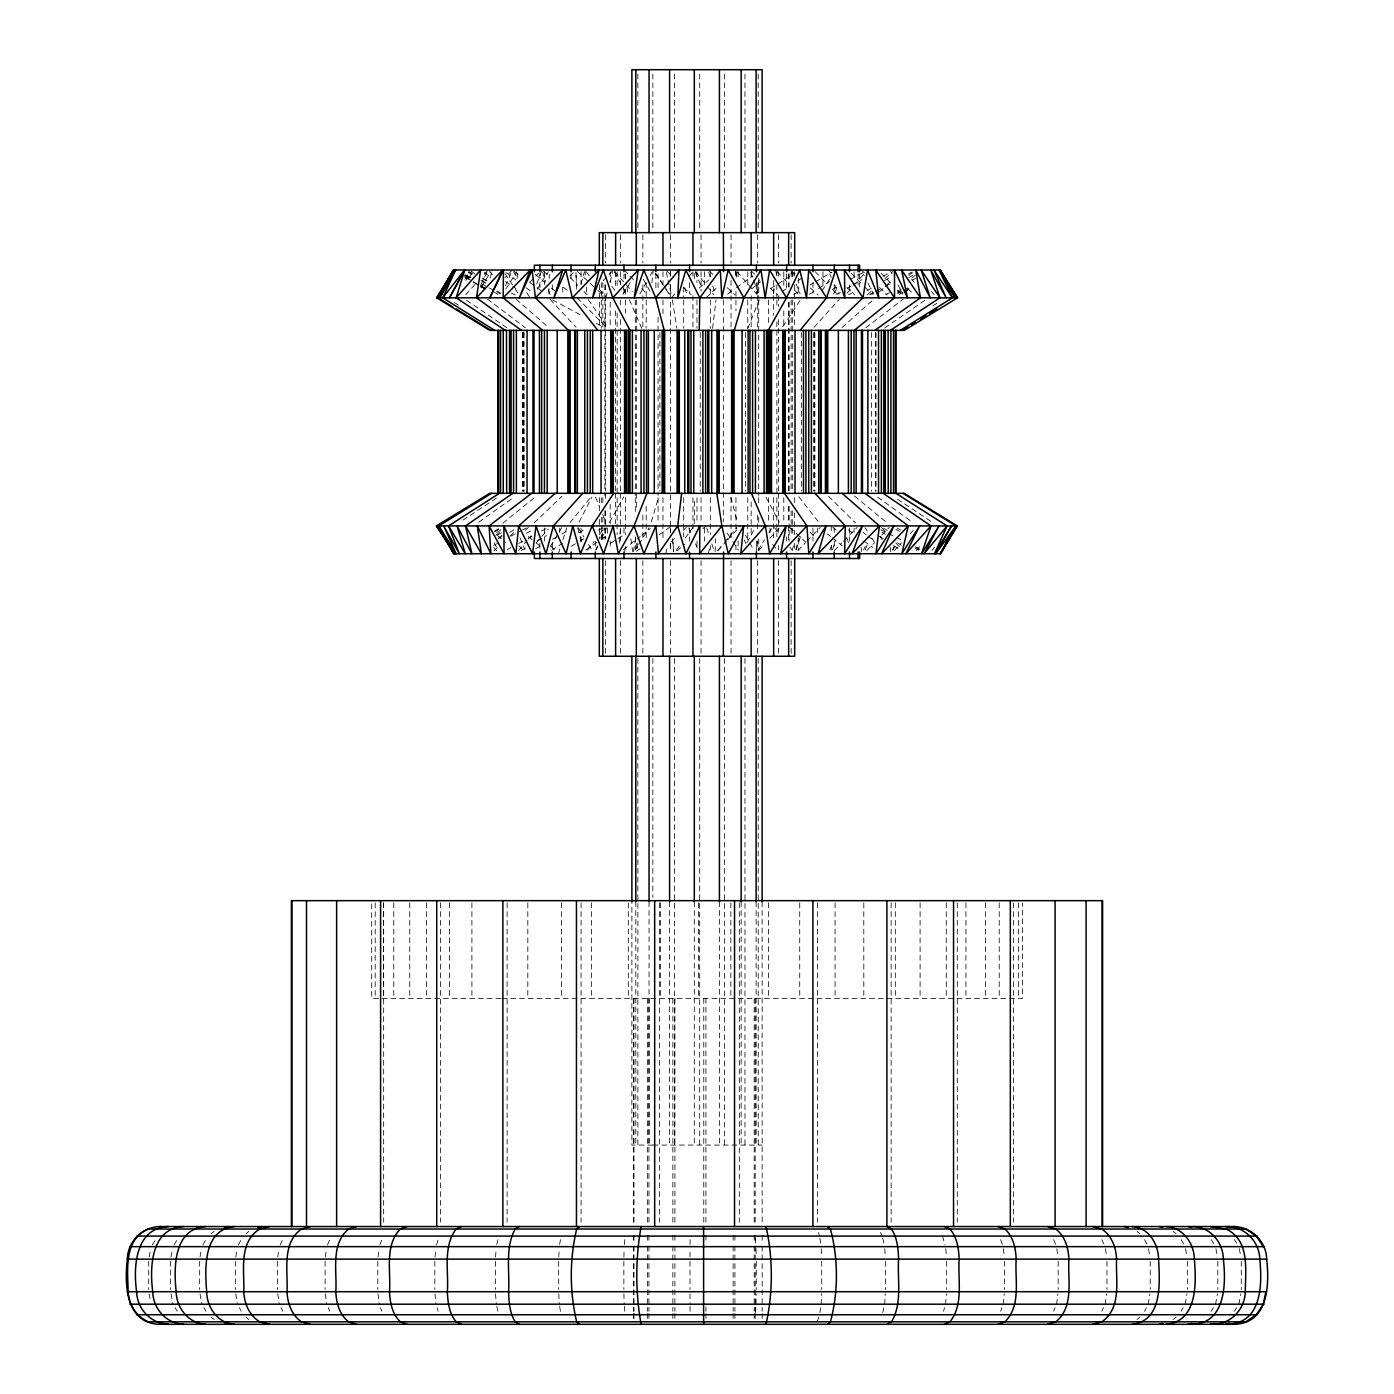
<?xml version="1.0" encoding="UTF-8"?>
<svg xmlns="http://www.w3.org/2000/svg" width="1394" height="1394" viewBox="0 0 1394 1394"><rect width="100%" height="100%" fill="white"/><g stroke="black" fill="none" stroke-linecap="round" stroke-linejoin="round"><path stroke-width="0.75" stroke-dasharray="5 3.75" d="M690.013 1257.039L690.03 1248.728M694.299 278.556L694.351 270.018M690.047 1244.546L690.1 1238.203M890.592 551.588L890.627 547.302M694.212 523.743L694.665 497.675M756.001 1304.192L756.21 1293.789M548.8 293.524L548.957 287.112M549.184 278.556L549.288 274.287M623.902 1257.039L624.111 1248.728M715.122 551.588L715.662 538.746M821.153 1304.192L821.606 1293.789M558.785 1257.039L559.186 1248.728M884.632 1304.192L885.312 1293.789M755.409 1312.643L755.844 1306.3M495.55 1257.039L496.125 1248.728M624.355 1244.546L624.895 1238.203M619.25 543.033L620.557 528.065M773.618 293.524L774.367 284.986M945.585 1304.192L946.491 1293.789M435.015 1257.039L435.782 1248.728M651.887 282.843L653.211 270.018M1003.157 1304.192L1004.272 1293.789M378.035 1257.039L378.959 1248.728M712.595 328.357L716.046 299.849M517 278.556L517.801 272.144M1056.6 1304.192L1057.924 1293.789M325.377 1257.039L326.457 1248.728M756.14 551.588L757.639 540.889M1105.181 1304.192L1106.679 1293.789M277.737 1257.039L278.957 1248.728M819.916 1312.643L820.839 1306.3M624.756 551.588L625.784 545.159M1148.238 1304.192L1149.893 1293.789M235.76 1257.039L237.102 1248.728M559.639 1244.546L560.667 1238.203M633.399 551.588L635.96 536.603M756.942 293.524L759.503 278.556M1185.196 1304.192L1186.974 1293.789M200.022 1257.039L201.468 1248.728M1215.551 1304.192L1217.45 1293.789M171.009 1257.039L172.542 1248.728M1238.9 1304.192L1240.869 1293.789M149.123 1257.039L150.709 1248.728M882.768 1312.643L884.162 1306.3M665.809 553.714L667.621 545.768M490.305 277.946L491.681 271.987M795.887 549.741L798.657 537.84M496.769 1244.546L498.268 1238.203M605.832 297.811L607.436 291.851M610.119 281.919L612.785 271.987M581.019 283.906L584.382 271.987M708.152 553.714L710.452 545.768M943.511 1311.231L944.557 1307.711M651.346 521.844L658.526 497.397M436.514 1244.894L438.134 1239.614M832.532 549.741L835.686 539.827M796.235 549.741L800.696 535.854M558.349 553.714L560.301 547.755M562.88 539.827L566.748 527.908M817.302 1321.826L819.027 1316.528M469.726 277.946L471.747 271.987M1000.631 1311.231L1001.903 1307.711M536.742 283.906L541.865 270.018M379.848 1244.894L381.834 1239.614M792.158 549.741L793.709 545.768M747.846 328.479L759.19 299.727M865.273 549.741L868.41 541.796M595.883 549.741L597.538 545.768M600.849 537.84L605.013 527.908M1053.62 1311.231L1055.119 1307.711M829.935 549.741L831.643 545.768M327.485 1244.894L329.786 1239.614M505.377 285.892L512.33 270.018L504.942 277.737M863.6 550.02L865.308 546.309M893.049 550.02L894.756 546.309M595.987 550.02L597.765 546.309M601.302 538.886L606.599 527.768M1101.8 1311.231L1103.49 1307.711M892.387 550.02L894.199 546.309M280.124 1244.894L282.721 1239.614M480.773 284.829L488.109 270.018L482.516 276.186M579.085 522.088L591.91 497.17M1144.509 1311.231L1146.373 1307.711M464.916 279.27L469.9 270.018M238.391 1244.894L241.249 1239.614M639.846 294.099L646.014 282.982M650.127 275.576L652.183 271.865M746.957 542.597L755.182 527.768M609.526 522.297L623.745 496.944M1181.154 1311.231L1183.175 1307.711M202.862 1244.894L205.946 1239.614M550.456 546.309L558.28 533.327M559.395 531.48L561.643 527.768M833.473 294.099L837.951 286.694M1211.264 1311.231L1213.407 1307.711M174.006 1244.894L177.265 1239.614M635.316 550.02L637.598 546.309M638.748 544.444L649.012 527.768M622.926 294.326L631.621 280.438M758.022 550.247L764.539 539.827M768.896 532.874L773.252 525.921M465.875 280.438L471.346 271.743M1234.404 1311.231L1236.652 1307.711M481.017 287.391L491.036 271.743M537.178 289.116L548.295 271.743M152.242 1244.894L155.64 1239.614M505.761 289.116L516.947 271.743M782.766 326.771L800.609 299.623M821.92 290.858L829.935 278.695M676.264 550.247L680.098 545.037M685.221 538.084L692.888 527.664M587.554 550.247L594.071 541.552M599.298 534.599L604.526 527.664M932.028 550.456L934.59 547.18M570.041 522.663L591.23 496.595M671.542 297.811L675.567 292.897M688.984 276.552L693.01 271.638M717.771 550.456L723.225 543.904M724.601 542.266L736.903 527.559M518.603 550.456L526.949 540.628M528.343 539.008L531.131 535.732M916.276 550.456L922.026 543.904M536.063 542.911L548.382 529.006M846.977 293.176L852.466 286.99M853.825 285.456L864.785 273.102M814.079 327.294L839.24 299.362M465.753 294.726L475.528 283.906M717.84 550.63L726.274 541.36M727.668 539.827L740.319 525.921M758.65 550.63L764.295 544.444M769.924 538.276L779.769 527.455M894.251 550.63L901.517 542.911M910.23 533.641L913.14 530.556M603.114 280.821L613.325 270.018M797.926 550.63L805.349 542.911M806.83 541.36L820.177 527.455M866.719 550.63L874.247 542.911M881.775 535.191L889.302 527.455M569.815 276.186L575.844 270.018M529.737 282.372L538.833 273.102M834.292 550.63L841.871 542.911M843.405 541.36L857.049 527.455M534.111 522.959L561.869 496.299M706.061 297.811L718.485 286.101M670.845 542.005L677.066 536.167M683.269 530.312L686.388 527.385M494.051 550.787L497.222 547.859M509.89 536.167L516.216 530.312M879.37 291.956L884.11 287.565M885.695 286.101L892.038 280.246M525.207 530.312L528.431 527.385M867.173 294.883L873.602 289.028M884.859 278.783L892.892 271.464M842.063 327.555L873.742 299.222M699.265 288.088L708.971 279.741M676.944 550.944L685.029 543.991M702.837 528.692L706.061 525.921M1137.034 1319.473L1139.839 1317.103M246.006 1233.725L248.864 1231.372M502.816 523.203L536.463 496.055M752.115 288.541L760.532 281.919M623.362 549.741L640.212 536.516M641.885 535.191L650.318 528.57M498.669 537.84L502.084 535.191M908.958 275.298L912.373 272.649M1173.068 1319.473L1176.1 1317.103M495.828 535.191L502.676 529.894M911.85 277.946L915.283 275.298M865.813 327.782L903.207 299.118M211.069 1233.725L214.136 1231.372M727.703 294.012L734.708 288.959M736.468 287.704L752.202 276.326M636.535 551.188L640.038 548.661M659.292 534.756L671.542 525.921M478.804 522.158L513.933 497.083M782.017 291.764L787.261 288.14M797.769 280.891L804.774 276.047M494.783 531.968L500.045 528.343M897.457 292.967L900.977 290.562M884.685 327.991L924.989 300.215M585.724 550.09L599.734 540.419M601.476 539.217L606.738 535.592M462.93 520.101L496.612 497.989M932.725 305.948L939.992 301.296M770.743 288.541L794.336 273.485M610.555 543.294L625.087 534.024M904.201 292.026L909.707 288.541M809.391 294.326L816.745 289.708M818.592 288.541L829.622 281.588M551.501 550.247L562.531 543.294M579.085 532.874L586.456 528.239M904.096 292.252L909.533 288.906M899.217 294.465L902.946 292.252M904.811 291.137L910.421 287.809M836.661 294.604L840.268 292.461M847.482 288.192L851.089 286.049M852.901 284.986L861.928 279.636M521.234 550.508L526.653 547.302M537.492 540.889L546.518 535.54M793.639 294.604L800.94 290.318M810.071 284.986L813.73 282.843M815.56 281.762L831.991 272.144M571.139 546.239L578.44 541.952M580.27 540.889L583.929 538.746M598.531 530.19L602.191 528.065M867.608 290.318L871.355 288.192M884.423 280.699L891.899 276.43M897.37 291.398L901.099 289.255M897.928 293.524L901.657 291.398M903.539 290.318L909.132 287.112M494.208 531.271L499.819 528.065M496.63 532.334L502.223 529.128M526.392 533.397L533.867 529.128M908.905 277.493L912.687 275.35M498.303 538.746L502.084 536.603M509.629 532.334L515.292 529.128M832.218 289.569L837.794 286.484M850.793 279.27L863.81 272.074M535.766 548.574L539.495 546.518M552.494 539.304L559.935 535.191M561.782 534.163L567.358 531.062M885.626 294.726L889.389 292.653M911.972 280.299L915.719 278.242M497.083 535.191L506.492 530.034M848.615 294.726L856.264 290.597M883.012 276.186L890.661 272.074M507.155 549.602L510.988 547.546M518.62 543.416L526.27 539.304M528.187 538.276L532.003 536.22M541.569 531.062L547.302 527.977M869.717 294.726L873.568 292.653M875.484 291.625L883.151 287.512M885.068 286.484L892.752 282.372M908.104 274.13L911.937 272.074M493.581 545.49L497.414 543.416M510.849 536.22L520.432 531.062M522.349 530.034L526.2 527.977M500.899 998.435L371.693 998.435L371.693 902.842M502.014 998.435L1022.464 998.435L1022.464 902.842M652.862 1145.066L631.883 1145.066L631.883 901.761M653.159 1145.066L762.117 1145.066M468.645 271.935L472.531 273.851M482.219 278.643L488.022 281.518M511.284 293.019L515.153 294.936M880.781 529.755L886.601 532.63M888.536 533.588L902.092 540.297M915.666 547.006L919.535 548.922M464.951 274.966L470.545 277.946M481.714 283.906L487.308 286.885M489.172 287.878L494.765 290.858M496.63 291.851L500.359 293.838M552.477 299.849L582.901 316.142M596.214 323.269L603.811 327.346M897.213 528.065L900.82 530.19M466.066 277.493L471.503 280.699M473.298 281.762L478.717 284.986M480.529 286.049L485.948 289.255M464.359 276.674L471.642 281.135M473.472 282.233L478.926 285.578M480.756 286.694L486.21 290.022M895.889 529.25L899.513 531.48M467.304 275.576L470.928 277.789M494.487 292.252L498.111 294.465M464.585 275.576L469.952 278.905M480.703 285.578L486.07 288.906M883.657 528.239L887.333 530.556M914.9 547.929L918.576 550.247M482.777 278.12L488.283 281.588M454.217 302.463L461.519 307.116M468.367 272.318L471.956 274.635M480.913 280.438L486.297 283.906M497.048 290.858L500.638 293.176M897.405 499.157L932.551 522.419M505.586 281.588L516.059 288.541M879.684 536.341L883.186 538.659M893.659 545.612L898.903 549.079M465.317 274.845L470.632 278.469M481.261 285.718L486.576 289.342M466.502 300.215L507.242 327.991M881.81 531.968L885.312 534.372M897.597 542.841L901.116 545.263M484.119 272.422L491.124 277.267M514.09 271.272L519.387 275.071M529.964 282.651L535.261 286.432M537.021 287.704L542.301 291.485M848.162 529.703L853.459 533.501M864.036 541.081L872.853 547.406M877.628 497.083L912.286 522.158M862.903 532.229L866.249 534.756M867.922 536.028L874.613 541.081M506.005 272.544L516.041 280.124M526.078 287.704L531.097 291.485M487.464 299.118L525.451 327.782M211.069 1317.103L214.136 1319.473M1173.068 1231.372L1176.1 1233.725M543.521 271.325L550.142 276.622M563.403 287.216L568.369 291.189M827.287 533.867L830.597 536.516M832.253 537.84L842.203 545.768M528.291 536.516L534.826 541.796M536.446 543.12L539.722 545.768M854.505 496.055L887.508 523.203M916.085 547.093L919.291 549.741M471.503 271.325L474.709 273.973M482.725 280.595L485.931 283.243M246.006 1317.103L248.864 1319.473M1137.034 1231.372L1139.839 1233.725M832.863 527.315L836.104 530.086M535.174 274.182L544.915 282.512M551.397 288.088L554.638 290.858M516.198 299.222L548.626 327.555M497.606 535.644L505.552 542.597M795.016 274.182L790.398 270.018L792.837 275.96M810.437 288.088L818.139 295.023M754.677 274.182L750.059 270.018L752.882 277.946M770.08 288.088L777.782 295.023M831.068 272.928L827.897 270.018L831.294 277.423M846.907 287.565L854.818 294.883M712.822 274.391L708.082 270.018L710.435 277.946M727.058 287.565L734.952 294.883M577.43 271.464L588.477 281.71M590.045 283.174L596.371 289.028M597.939 290.492L602.678 294.883M789.736 527.385L805.523 542.005M864.437 272.928L861.422 270.018L864.21 275.576M879.544 287.565L887.107 294.883M670.253 274.391L665.774 270.018L667.569 277.946M683.722 287.565L691.197 294.883M828.541 496.299L855.567 522.959M577.116 297.811L606.582 327.433M570.338 277.737L577.952 285.456M584.051 291.625L587.083 294.726M809.949 532.09L816.048 538.276M851.054 273.102L863.2 285.456M864.716 286.99L872.296 294.726M550.769 545.995L555.317 550.63M815.037 271.551L827.078 283.906M833.107 290.091L837.62 294.726M518.969 545.995L523.482 550.63M907.79 288.541L913.732 294.726M881.147 273.102L891.533 283.906M897.475 290.091L901.935 294.726M777.138 271.551L788.743 283.906M794.545 290.091L798.901 294.726M624.39 270.018L628.711 274.635M630.158 276.186L634.479 280.821M641.676 288.541L647.443 294.726M493.737 547.546L496.63 550.63M881.426 527.455L887.176 533.641M895.819 542.911L901.569 549.079M550.125 299.362L576.105 327.294M489.555 271.551L492.43 274.635M911.571 279.27L914.394 282.372M614.684 271.551L632.353 291.625M772.52 544.444L777.957 550.63M931.227 291.276L934.102 294.535M737.008 271.638L757.081 294.535M695.641 271.638L705.974 284.724M707.263 286.362L713.711 294.535M798.867 496.769L818.975 522.489M611.809 286.362L615.643 291.276M774.524 527.559L778.357 532.456M789.858 547.18L792.402 550.456M586.247 271.743L591.457 278.695M599.298 289.116L603.219 294.326M588.233 299.518L607.157 326.963M655.563 273.485L662.638 283.906M663.823 285.648L669.712 294.326M879.91 536.341L882.193 539.827M655.511 273.485L664.659 287.391M665.809 289.116L669.242 294.326M727.041 532.874L731.623 539.827M732.774 541.552L738.489 550.247M504.942 273.485L514.09 287.391M515.24 289.116L517.54 292.601M865.082 527.664L867.295 531.131M871.72 538.084L875.031 543.294M1234.404 1239.614L1236.652 1243.134M513.445 271.743L517.854 278.695M526.705 292.601L530.034 297.811M175.104 1307.711L177.265 1311.231M578.249 527.768L583.964 537.038M588.512 544.444L591.945 550.02M1211.264 1239.614L1214.488 1244.894M203.89 1307.711L205.946 1311.231M1181.154 1239.614L1184.186 1244.894M643.331 279.27L651.608 294.099M745.494 535.191L753.771 550.02M614.336 271.865L626.551 294.099M239.35 1307.711L241.249 1311.231M889.947 270.018L891.951 273.712M897.928 284.829L902.911 294.099M1144.509 1239.614L1147.314 1244.894M766.003 497.17L779.159 522.088M867.922 282.982L873.48 294.099M880.555 1232.557L882.297 1236.077M280.978 1307.711L282.721 1311.231M1101.8 1239.614L1104.344 1244.894M494.295 542.597L497.78 550.02M834.692 284.829L838.927 294.099M328.252 1307.711L329.786 1311.231M629.391 299.727L641.745 328.479M744.222 539.827L745.929 543.782M1053.62 1239.614L1056.6 1246.654M695.188 271.987L701.879 287.878M688.775 527.908L692.121 535.854M695.467 543.782L697.139 547.755M595.482 497.17L599.49 506.754M602.696 514.421L605.885 522.088M796.096 283.906L800.173 293.838M520.049 537.84L524.876 549.741M380.51 1307.711L381.834 1311.231M1000.631 1239.614L1002.53 1244.894M753.579 279.933L758.528 293.838M846.838 537.84L848.824 543.782M542.527 271.987L545.838 281.919M548.487 289.865L551.118 297.811M818.452 1232.557L819.602 1236.077M684.733 287.878L686.65 293.838M706.706 527.908L709.267 535.854M711.829 543.782L713.745 549.741M437.054 1307.711L438.134 1311.231M712.77 285.892L715.122 293.838M942.483 1236.077L945.062 1244.894M577.674 527.908L582.134 543.782M730.892 497.397L737.217 521.844M496.769 1306.3L498.268 1312.643M668.022 279.933L671.176 293.838M882.768 1238.203L884.162 1244.546M149.123 1293.789L150.709 1302.101M1239.301 1248.728L1240.869 1257.039M775.691 270.018L776.475 274.287M171.009 1293.789L172.926 1304.192M1215.934 1248.728L1217.45 1257.039M200.022 1293.789L201.834 1304.192M1185.562 1248.728L1186.974 1257.039M735.945 272.144L737.391 280.699M559.639 1306.3L560.667 1312.643M235.76 1293.789L237.433 1304.192M1148.569 1248.728L1149.893 1257.039M672.396 299.849L676.857 328.357M630.768 538.746L632.719 551.588M625.035 274.287L625.679 278.556M626.969 287.112L627.927 293.524M277.737 1293.789L279.253 1304.192M819.916 1238.203L820.839 1244.546M1105.477 1248.728L1106.679 1257.039M325.377 1293.789L326.719 1304.192M1056.861 1248.728L1057.924 1257.039M861.126 547.302L861.649 551.588M378.035 1293.789L379.203 1304.192M1003.384 1248.728L1004.272 1257.039M735.579 270.018L736.154 276.43M435.015 1293.789L435.973 1304.192M945.759 1248.728L946.491 1257.039M624.355 1306.3L624.895 1312.643M672.535 538.746L673.529 551.588L672.866 538.746M584.94 270.018L585.585 278.556M586.229 287.112L586.717 293.524M495.55 1293.789L496.281 1304.192M755.409 1238.203L755.844 1244.546M884.772 1248.728L885.312 1257.039M558.785 1293.789L559.29 1304.192M576.733 289.255L575.949 272.144L576.402 289.255M821.24 1248.728L821.606 1257.039M817.407 528.065L817.529 532.334M623.902 1293.789L624.163 1304.192M756.036 1248.728L756.21 1257.039M690.047 1306.3L690.117 1314.751M690.013 1293.789L690.03 1304.192M831.242 525.921L831.242 534.477M831.26 545.159L831.26 551.588M562.758 287.112L562.758 293.524M1241.27 1261.291L1241.27 1289.537M1217.816 1261.291L1217.816 1289.537M1187.339 1261.291L1187.339 1289.537M1150.224 1261.291L1150.224 1289.537M1106.975 1261.291L1106.975 1289.537M1058.185 1261.291L1058.185 1289.537M1018.352 902.842L1018.352 998.435M1013.403 902.842L1013.403 1222.189M1004.499 1261.291L1004.499 1289.537M999.219 902.842L999.219 998.435M985.558 902.842L985.558 998.435M965.937 902.842L965.937 998.435M957.277 902.842L957.277 1222.189M946.665 1261.291L946.665 1289.537M946.265 902.842L946.265 998.435M920.092 902.842L920.092 998.435M895.314 902.842L895.314 998.435M891.132 902.842L891.132 1222.189M885.451 1261.291L885.451 1289.537M876.024 332.574L876.024 491.158M875.449 332.574L875.449 491.158M871.442 332.574L871.442 491.158M863.81 902.842L863.81 998.435M859.645 273.904L859.645 286.955M858.094 273.904L858.094 284.777M854.104 271.743L854.104 280.438M854.104 528.082L854.104 532.438M849.504 284.777L849.504 293.472M849.504 528.082L849.504 541.133M835.076 902.842L835.076 998.435M834.239 284.777L834.239 293.472M834.239 528.082L834.239 532.438M834.239 541.133L834.239 549.811M822.948 271.743L822.948 286.955M821.693 1261.291L821.693 1289.537M817.546 902.842L817.546 1222.189M814.863 332.574L814.898 491.158M814.148 332.574L814.148 491.158M813.852 332.574L813.852 491.158M812.963 282.599L812.963 293.472M812.963 528.082L812.963 541.133M801.323 332.574L801.323 491.158M799.738 902.842L799.738 998.435M798.692 278.26L798.692 293.472M798.692 538.955L798.692 549.811M794.528 271.743L794.528 276.082M794.685 284.777L794.528 328.217M794.685 497.675L794.685 504.192M794.528 512.887L794.528 534.616M794.685 543.294L794.528 549.811M792.716 271.743L792.716 278.26M792.716 299.989L792.716 491.158M792.716 510.709L792.716 536.777M791.147 234.802L791.147 263.048M791.147 271.743L791.147 278.26M791.147 299.989L791.147 491.158M791.147 510.709L791.147 536.777M791.147 560.684L791.147 654.1M789.126 273.904L789.126 286.955M789.126 302.149L789.126 491.158M789.126 506.371L789.126 528.082M789.126 530.26L789.126 541.133M788.655 273.904L788.655 286.955M788.655 302.149L788.655 491.158M788.655 506.371L788.655 523.743M788.655 525.921L788.655 541.133M786.634 273.904L786.634 291.294M786.634 536.777L786.634 541.133M783.794 271.743L783.794 286.955M783.794 310.845L783.794 328.217M783.794 497.675L783.794 523.743M778.392 234.802L778.392 263.048M778.392 271.743L778.392 276.082M778.392 295.633L778.392 306.506M778.392 319.54L778.392 491.158M778.392 493.337L778.392 532.438M778.392 545.472L778.392 549.811M778.392 560.684L778.392 654.1M776.876 271.743L776.876 276.082M776.876 284.777L776.876 297.811M776.876 299.989L776.876 308.666M776.876 321.7L776.876 495.497M776.876 497.675L776.876 536.777M773.653 280.438L773.653 293.472M773.653 295.633L773.653 315.183M773.653 497.675L773.653 541.133M770.011 528.082L770.011 532.438M768.425 299.989L768.425 326.057M768.425 497.675L768.425 523.743M768.408 902.842L768.408 998.435M762.117 901.761L762.169 1222.189M762.169 1235.223L762.169 1243.918M762.169 1246.097L762.169 1311.266M762.169 1313.444L762.169 1319.961M758.719 278.26L758.719 297.811M758.719 299.989L758.719 495.497M758.719 497.675L758.719 504.192M758.719 517.226L758.719 523.743M758.719 538.955L758.719 549.811M758.197 74.039L758.197 230.463M758.197 658.438L758.197 1145.066M757.674 234.802L757.674 263.048M757.674 282.599L757.674 293.472M757.674 295.633L757.674 328.217M757.674 515.048L757.674 530.26M757.674 541.133L757.674 549.811M757.674 560.684L757.674 654.1M756.402 282.599L756.402 293.472M756.402 541.133L756.402 549.811M756.245 1261.291L756.245 1289.537M756.123 901.761L756.123 1145.066M755.199 998.435L755.199 1222.189M755.199 1235.223L755.199 1243.918M755.199 1246.097L755.199 1311.266M755.199 1313.444L755.199 1319.961M754.189 998.435L754.189 1222.189M754.189 1235.223L754.189 1243.918M754.189 1246.097L754.189 1311.266M754.189 1313.444L754.189 1319.961M751.139 271.743L751.139 278.26M751.139 295.633L751.139 328.217M751.139 502.014L751.139 536.777M747.776 271.743L747.776 284.777M747.776 299.989L747.776 328.217M747.776 497.675L747.776 541.133M745.633 332.574L745.633 491.158M744.954 74.039L744.954 230.463M744.954 658.438L744.954 1145.066M741.138 901.761L741.138 1145.066M739.325 902.842L739.325 1222.189M738.123 271.743L738.123 280.438M738.123 541.133L738.123 549.811M735.962 271.743L735.962 276.082M735.962 291.294L735.962 297.811M735.962 299.989L735.962 310.845M735.962 497.675L735.962 532.438M735.962 545.472L735.962 549.811M734.917 1235.223L734.917 1243.918M734.917 1246.097L734.917 1311.266M734.917 1313.444L734.917 1319.961M733.122 1235.223L733.122 1243.918M733.122 1246.097L733.122 1311.266M733.122 1313.444L733.122 1319.961M731.031 234.802L731.031 263.048M731.031 280.438L731.031 293.472M731.031 295.633L731.031 328.217M731.031 497.675L731.031 541.133M731.031 560.684L731.031 654.1M730.857 902.842L730.857 998.435M724.41 74.039L724.41 230.463M724.41 658.438L724.41 1145.066M723.347 299.989L723.347 521.565M719.426 901.761L719.426 1145.066M710.33 271.743L710.33 278.26M710.33 289.116L710.33 297.811M710.33 299.989L710.33 328.217M710.33 497.675L710.33 534.616M710.33 545.472L710.33 549.811M705.939 998.435L705.939 1222.189M705.939 1235.223L705.939 1243.918M705.939 1306.927L705.939 1311.266M705.939 1313.444L705.939 1319.961M704.458 271.743L704.458 284.777M704.458 528.082L704.458 541.133M703.778 998.435L703.778 1222.189M701.043 234.802L701.043 263.048M701.043 271.743L701.043 291.294M701.043 497.675L701.043 523.743M701.043 560.684L701.043 654.1M700.241 332.574L700.241 491.158M699.701 74.039L699.701 230.463M699.701 658.438L699.701 1145.066M698.377 902.842L698.377 998.435M696.983 271.743L696.983 282.599M696.983 299.989L696.983 328.217M696.983 497.675L696.983 523.743M696.983 541.133L696.983 549.811M694.299 901.761L694.299 1145.066M692.957 271.743L692.957 276.082M692.957 295.633L692.957 328.217M692.957 497.675L692.957 532.438M690.013 1261.291L690.013 1289.537M689.542 282.599L689.542 293.472M689.542 528.082L689.542 541.133M683.705 286.955L683.705 297.811M683.705 299.989L683.705 328.217M683.705 497.675L683.705 536.777M674.905 998.435L674.905 1222.189M674.905 1235.223L674.905 1243.918M674.905 1246.097L674.905 1311.266M674.905 1313.444L674.905 1319.961M674.574 74.039L674.574 230.463M674.574 658.438L674.574 1145.066M672.866 998.435L672.866 1222.189M672.866 1235.223L672.866 1243.918M672.866 1246.097L672.866 1311.266M672.866 1313.444L672.866 1319.961M670.653 234.802L670.653 263.048M670.653 271.743L670.601 276.082M670.601 284.777L670.601 532.438M670.653 543.294L670.601 549.811M670.653 560.684L670.653 654.1M670.444 271.743L670.444 276.082M670.444 284.777L670.444 293.472M670.444 528.082L670.444 532.438M670.444 543.294L670.444 549.811M669.59 901.761L669.59 1145.066M662.969 271.743L662.969 284.777M662.969 299.989L662.969 315.183M662.969 497.675L662.969 541.133M660.39 902.842L660.39 998.435M659.92 332.574L659.92 491.158M659.467 902.842L659.467 1222.189M658.073 273.904L658.073 291.294M658.073 317.362L658.073 495.497M658.073 497.675L658.073 523.743M655.877 273.904L655.877 291.294M652.862 74.039L652.862 230.463M652.862 658.438L652.862 897.405M649.046 901.761L649.046 1145.066M648.942 998.435L648.942 1222.189M648.942 1235.223L648.942 1243.918M648.942 1246.097L648.942 1311.266M648.942 1313.444L648.942 1319.961M647.496 998.435L647.496 1222.189M647.496 1235.223L647.496 1243.918M647.496 1246.097L647.496 1311.266M647.496 1313.444L647.496 1319.961M646.189 282.599L646.189 297.811M646.189 299.989L646.189 328.217M646.189 506.371L646.189 541.133M642.861 234.802L642.861 263.048M642.861 284.777L642.861 293.472M642.861 295.633L642.861 328.217M642.861 515.048L642.861 541.133M642.861 560.684L642.861 654.1M637.877 74.039L637.877 230.463M637.877 658.438L637.877 1145.066M637.598 543.294L637.598 549.811M636.326 299.989L636.326 491.158M636.326 493.337L636.326 510.709M636.326 543.294L636.326 549.811M635.803 901.761L635.803 1145.066M635.316 299.989L635.316 495.497M635.316 497.675L635.316 515.048M635.316 536.777L635.316 549.811M633.991 998.435L633.991 1222.189M633.991 1235.223L633.991 1243.918M633.991 1246.097L633.991 1311.266M633.991 1313.444L633.991 1319.961M633.468 998.435L633.468 1222.189M633.468 1235.223L633.468 1243.918M633.468 1246.097L633.468 1311.266M633.468 1313.444L633.468 1319.961M628.293 902.842L628.293 998.435M625.54 273.904L625.54 280.438M625.54 289.116L625.54 297.811M625.54 299.989L625.54 313.023M625.54 497.675L625.54 534.616M623.989 273.904L623.989 280.438M623.989 289.116L623.989 293.472M623.989 528.082L623.989 534.616M623.85 1261.291L623.85 1289.537M620.347 234.802L620.347 263.048M620.347 271.743L620.347 284.777M620.347 299.989L620.347 308.666M620.347 319.54L620.347 491.158M620.347 493.337L620.347 541.133M620.347 560.684L620.347 654.1M617.141 271.743L617.141 286.955M617.141 313.023L617.141 495.497M617.141 497.675L617.141 534.616M615.608 271.743L615.608 289.116M615.608 310.845L615.608 491.158M615.608 493.337L615.608 523.743M610.189 271.743L610.189 282.599M610.189 302.149L610.189 328.217M610.189 504.192L610.189 523.743M610.189 541.133L610.189 549.811M607.366 528.082L607.366 534.616M605.344 234.802L605.344 263.048M605.344 284.777L605.344 293.472M605.344 295.633L605.344 491.158M605.344 493.337L605.344 499.854M605.344 510.709L605.344 538.955M605.344 560.684L605.344 654.1M604.891 284.777L604.891 297.811M604.891 299.989L604.891 495.497M604.891 510.709L604.891 538.955M602.853 282.599L602.853 293.472M602.853 295.633L602.853 328.217M602.853 497.675L602.853 506.371M602.853 517.226L602.853 541.133M601.284 282.599L601.284 297.811M601.284 299.989L601.284 328.217M601.284 497.675L601.284 506.371M601.284 517.226L601.284 541.133M599.472 284.777L599.472 328.217M599.472 497.675L599.315 510.709M599.472 519.404L599.472 538.955M595.308 541.133L595.308 549.811M591.631 902.842L591.631 998.435M581.037 271.743L581.037 284.777M581.037 528.082L581.037 543.294M581.071 902.842L581.071 1222.189M571.052 273.904L571.052 278.26M561.433 902.842L561.433 998.435M559.761 528.082L559.761 532.438M558.68 1261.291L558.68 1289.537M552.32 284.777L552.32 293.472M552.32 543.294L552.32 549.811M544.496 271.743L544.496 284.777M544.496 528.082L544.496 541.133M539.896 273.904L539.896 289.116M539.896 543.294L539.896 549.811M527.821 902.842L527.821 998.435M524.074 332.574L524.074 491.158M523.656 332.574L523.796 491.158M523.395 332.574L523.395 491.158M522.802 332.574L522.802 491.158M522.558 332.574L522.558 491.158M507.102 902.842L507.102 1222.189M495.393 1261.291L495.393 1289.537M471.904 902.842L471.904 998.435M449.53 902.842L449.53 998.435M440.452 902.842L440.452 1222.189M434.823 1261.291L434.823 1289.537M426.512 902.842L426.512 998.435M409.749 902.842L409.749 998.435M393.77 902.842L393.77 998.435M383.664 902.842L383.664 1222.189M383.385 902.842L383.385 998.435M377.809 1261.291L377.809 1289.537M375.195 902.842L375.195 998.435M325.098 1261.291L325.098 1289.537M277.423 1261.291L277.423 1289.537M235.429 1261.291L235.429 1289.537M199.673 1261.291L199.673 1289.537M170.643 1261.291L170.643 1289.537M148.722 1261.291L148.722 1289.537"/><path stroke-width="1.5" d="M542.789 330.395L503.182 297.811L503.426 270.018L489.852 297.811L502.659 270.018L476.504 297.811L521.565 330.395M699.248 330.395L699.823 297.811L685.848 270.018L677.78 297.811L678.965 270.018L655.738 297.811L664.171 330.395M815.002 493.337L845.322 525.921L844.59 553.714L862.363 525.921L852.135 553.714L879.422 525.921L842.133 493.337M703.604 1324.3L703.604 1226.546M555.108 493.337L518.673 525.921L515.832 553.714L503.879 525.921L504.053 553.714L489.102 525.921L531.584 493.337M716.83 493.337L721.918 525.921L699.649 553.714L699.823 525.921L685.918 553.714L677.711 525.921L681.649 493.337M879.422 525.921L875.937 553.714L893.85 525.921L881.67 553.714L908.261 525.921L865.099 493.337M476.504 297.811L480.599 270.018L456.169 297.811L505.395 330.395M829.047 330.395L862.973 297.811L867.521 270.018L878.76 297.811L875.763 270.018L894.547 297.811L854.173 330.395M160.641 1324.3C125.634 1324.056 124.415 1284.937 127.324 1259.13C127.656 1241.322 142.868 1226.528 160.641 1226.546M1263.8 1302.101L1265.857 1291.715M1233.359 1324.3C1268.366 1324.056 1269.585 1284.937 1266.676 1259.13C1266.344 1241.322 1251.132 1226.528 1233.359 1226.546M908.261 525.921L901.848 553.714L919.657 525.921L905.891 553.714L931.035 525.921L883.204 493.337M582.727 493.337L553.366 525.921L545.978 553.714L536.01 525.921L532.578 553.714L518.673 525.921M734.272 330.395L743.838 297.811L760.967 270.018L765.184 297.811L769.575 270.018L786.512 297.811L768.216 330.395M456.169 297.811L464.777 270.018L449.46 297.811L464.516 270.018L442.769 297.811L494.731 330.395M800.121 330.395L826.607 297.811L835.651 270.018L844.781 297.811L844.485 270.018L862.973 297.811M931.035 525.921L921.573 553.714L939.068 525.921L924.1 553.714L947.084 525.921L895.976 493.337L896.028 330.395M613.621 493.337L592.206 525.921L603.602 553.714L613.133 525.921L618.309 553.714L634.043 525.921L646.921 493.337M592.206 525.921L580.462 553.714L572.795 525.921L566.103 553.714L553.366 525.921M947.084 525.921L934.468 553.714L951.51 525.921L935.775 553.714L955.936 525.921L903.016 493.337M442.769 297.811L455.629 270.018L439.72 297.811L455.507 270.018L436.67 297.811L489.886 330.395L904.305 330.395L957.573 297.811L940.34 270.018L453.433 270.018L436.67 297.811L957.573 297.811L939.591 270.018L954.995 297.811L939.033 270.018L952.433 297.811L900.228 330.395M786.512 297.811L799.79 270.018L806.551 297.811L808.747 270.018L826.607 297.811M641.135 1226.546C635.35 1258.068 635.35 1292.761 641.135 1324.3M439.127 295.964L441.218 292.252M443.327 288.541L453.834 270.018L437.368 297.811L453.433 270.018M955.936 525.921L940.166 553.714L956.632 525.921L940.567 553.714L453.66 553.714L437.611 525.921L454.409 553.714L436.427 525.921L489.695 493.337L904.114 493.337L957.329 525.921L940.567 553.714M765.968 1324.3C773.095 1293.284 773.095 1257.562 765.968 1226.546M1263.382 1304.192L1256.342 1314.751L1245.783 1321.826M945.55 543.294L947.903 539.827M950.255 536.341L957.329 525.921L436.427 525.921L454.967 553.714L451.761 548.156M677.711 525.921L658.421 553.714L655.877 525.921L643.941 553.714L634.043 525.921M699.823 297.811L720.297 270.018L721.831 297.811L728.191 270.018L743.838 297.811M751.436 493.337L765.428 525.921L740.789 553.714L743.682 525.921L728.226 553.714L721.918 525.921M630.036 330.395L612.82 297.811L638.156 270.018L634.27 297.811L643.819 270.018L655.738 297.811M784.473 493.337L806.952 525.921L780.675 553.714L786.181 525.921L769.61 553.714L765.428 525.921M597.817 330.395L572.342 297.811L599.037 270.018L592.572 297.811L603.375 270.018L612.82 297.811M503.182 297.811L530.295 270.018L519.317 297.811L532.09 270.018L535.435 297.811L568.456 330.395M845.322 525.921L818.156 553.714L826.137 525.921L808.781 553.714L806.952 525.921M535.435 297.811L562.74 270.018L553.888 297.811L565.755 270.018L572.342 297.811M579.434 1226.546L576.698 1229.02C569.501 1258.921 569.501 1291.907 576.698 1321.826L579.434 1324.3M827.409 1324.3L830.441 1321.826C838.404 1292.133 838.404 1258.712 830.441 1229.02L827.409 1226.546M874.787 330.395L920.458 297.811L915.771 270.018L930.199 297.811L921.19 270.018L939.939 297.811L890.296 330.395M499.348 493.337L448.572 525.921L465.265 553.714L457.04 525.921L471.886 553.714L465.509 525.921L512.818 493.337M148.217 1229.02C123.474 1239.597 127.76 1269.986 128.143 1291.715C128.701 1304.732 136.403 1316.302 148.217 1321.826M453.66 553.714L438.796 525.921L491.559 493.337M902.441 330.395L907.895 327.032M911.537 324.785L915.178 322.537M920.632 319.156L926.086 315.793M929.728 313.545L937.012 309.05M519.317 1226.546L515.188 1229.02C504.698 1248.066 509.943 1271.032 508.549 1291.715C509.002 1301.996 509.629 1312.817 515.188 1321.826L519.317 1324.3M887.089 1324.3L891.498 1321.826C902.667 1303.007 897.161 1279.779 898.607 1259.13C898.137 1248.797 897.37 1237.889 891.498 1229.02L887.089 1226.546M461.606 1226.546L456.134 1229.02C442.647 1246.863 448.885 1271.119 447.335 1291.715C447.84 1302.24 449.129 1313.444 456.134 1321.826L461.606 1324.3M944.191 1324.3L949.924 1321.826C964.003 1304.244 957.608 1279.709 959.177 1259.13C958.654 1248.554 957.208 1237.262 949.924 1229.02L944.191 1226.546M407.065 1226.546L400.339 1229.02C384.274 1245.591 391.034 1271.119 389.501 1291.715C390.006 1302.536 392.15 1314.054 400.339 1321.826L407.065 1324.3M997.947 1324.3L1004.935 1321.826C1021.506 1305.516 1014.693 1279.727 1016.191 1259.13C1015.686 1248.24 1013.351 1236.652 1004.935 1229.02L997.947 1226.546M356.463 1226.546L348.57 1229.02C330.308 1244.337 337.191 1271.067 335.815 1291.715C336.32 1302.885 339.422 1314.612 348.57 1321.826L356.463 1324.3M1047.643 1324.3L1055.781 1321.826C1074.426 1306.753 1067.577 1279.797 1068.902 1259.13C1068.396 1247.891 1065.103 1236.13 1055.781 1229.02L1047.643 1226.546M310.461 1226.546L301.487 1229.02C281.466 1243.187 288.122 1270.945 287.025 1291.715C287.53 1303.251 291.59 1315.082 301.487 1321.826L310.461 1324.3M1092.6 1324.3L1101.765 1321.826C1122.135 1307.886 1115.549 1279.936 1116.577 1259.13C1116.071 1247.508 1111.802 1235.676 1101.765 1229.02L1092.6 1226.546M269.687 1226.546L259.772 1229.02C238.304 1242.176 244.56 1270.753 243.776 1291.715C244.281 1303.617 249.282 1315.466 259.772 1321.826L269.687 1324.3M257.768 1227.539L261.811 1226.546M1132.189 1324.3C1163.136 1320.728 1159.669 1281.539 1158.571 1259.13C1158.397 1243.953 1148.621 1227.487 1132.189 1226.546M234.68 1226.546C203.001 1229.247 204.848 1268.662 206.66 1291.715C206.852 1307.502 217.969 1323.568 234.68 1324.3M1159.32 1324.3L1162.892 1323.481M224.469 1227.365L228.093 1226.546M1165.907 1324.3C1197.777 1321.791 1196.331 1282.341 1194.327 1259.13C1194.153 1243.187 1182.704 1227.225 1165.907 1226.546M205.929 1226.546C173.536 1228.428 173.588 1267.93 176.184 1291.715C176.393 1308.147 188.904 1323.742 205.929 1324.3M1188.071 1324.3L1191.853 1323.481M196.868 1227.365L200.719 1226.546M1193.281 1324.3C1225.814 1322.557 1226.11 1283.055 1223.357 1259.13C1223.13 1242.559 1210.375 1227.069 1193.281 1226.546M183.834 1226.546C150.935 1227.835 149.541 1267.32 152.73 1291.715C153.009 1308.652 166.583 1323.864 183.834 1324.3M1210.166 1324.3L1214.139 1323.481M176.045 1227.365L180.053 1226.546M1213.947 1324.3C1231.251 1323.882 1244.999 1308.739 1245.278 1291.715C1245.434 1270.161 1250.157 1240.033 1225.936 1229.02L1210.166 1226.546M168.674 1226.546C135.462 1227.452 133.04 1266.902 136.647 1291.715C136.96 1309.001 151.266 1323.917 168.674 1324.3M1225.326 1324.3L1229.421 1323.481M162.279 1227.365L166.374 1226.546M1227.626 1324.3C1262.006 1323.255 1262.354 1284.432 1259.775 1259.13C1259.462 1241.793 1245.051 1226.912 1227.626 1226.546M159.874 1226.546L1234.126 1226.546M147.415 1229.02L1246.584 1229.02M136.856 1236.077L1257.144 1236.077M129.799 1246.654L1264.201 1246.654M127.324 1259.13L1266.676 1259.13M127.324 1291.715L1266.676 1291.715M129.799 1304.192L1264.201 1304.192M136.856 1314.751L1257.144 1314.751M147.415 1321.826L1246.584 1321.826M159.874 1324.3L1234.126 1324.3M162.279 1323.481L166.374 1324.3M1225.326 1226.546L1229.421 1227.365M176.045 1323.481L180.053 1324.3M196.868 1323.481L200.719 1324.3M1188.071 1226.546L1191.853 1227.365M224.469 1323.481L228.093 1324.3M1159.32 1226.546L1162.892 1227.365M1124.313 1226.546L1128.286 1227.539M438.065 297.811L452.667 306.802M456.326 309.05L490.984 330.395M1245.783 1229.02L1256.342 1236.077L1263.382 1246.654M920.458 297.811L901.587 270.018L907.511 297.811L894.495 270.018L894.547 297.811M952.433 297.811L933.98 270.018L946.178 297.811L930.774 270.018L939.939 297.811M438.796 525.921L456.187 553.714L443.675 525.921L459.34 553.714L448.572 525.921M940.34 270.018L956.389 297.811M447.509 540.75L449.635 544.444M465.509 525.921L481.383 553.714L477.306 525.921L490.88 553.714L489.102 525.921M1102.602 1226.546L1102.602 900.663L291.398 900.663L291.398 1226.546M1102.131 900.663L1102.131 1226.546M1086.1 900.663L1086.1 1226.546M1055.101 900.663L1055.101 1226.546M1010.336 900.663L1010.336 1226.546M953.548 900.663L953.548 1226.546M895.384 330.395L895.384 493.337M893.519 330.395L893.519 493.337M890.888 330.395L890.888 493.337M888.1 330.395L888.239 493.337M886.898 900.663L886.898 1226.546M885.329 330.395L885.329 493.337M883.813 330.395L883.813 493.337M881.374 330.395L881.374 493.337M878.534 330.395L878.534 493.337M867.87 330.395L867.87 493.337M862.485 330.395L862.485 493.337M862.206 330.395L862.206 493.337M861.457 330.395L861.457 493.337M859.645 271.743L859.645 265.226L534.355 265.226L534.355 271.743M859.645 551.989L859.645 558.506L534.355 558.506L534.355 551.989M858.094 265.226L858.094 271.743M858.094 551.989L858.094 558.506M856.143 330.395L856.143 493.337M853.964 330.395L853.964 493.337M851.194 330.395L851.194 493.337M849.504 265.226L849.504 271.743M849.504 551.989L849.504 558.506M848.423 330.395L848.423 493.337M838.369 330.395L838.369 493.337M834.239 265.226L834.239 271.743M834.239 551.989L834.239 558.506M827.74 330.395L827.74 493.337M826.468 330.395L826.468 493.337M825.422 330.395L825.422 493.337M821.136 330.395L821.136 493.337M820.439 330.395L820.526 493.337M818.731 330.395L818.731 493.337M812.963 265.226L812.963 271.743M812.963 551.989L812.963 558.506M812.929 900.663L812.929 1226.546M811.395 330.395L811.395 493.337M808.747 330.395L808.747 493.337M805.906 330.395L805.906 493.337M803.467 330.395L803.467 493.337M795.016 330.395L795.016 493.337M794.685 265.226L794.685 232.641L599.315 232.641L599.315 265.226M794.685 558.506L794.685 656.26L599.315 656.26L599.315 558.506M788.655 232.641L788.655 265.226M788.655 558.506L788.655 656.26M786.634 265.226L786.634 271.743M786.634 551.989L786.634 558.506M785.223 330.395L785.223 493.337M783.933 330.395L783.933 493.337M782.714 330.395L782.714 493.337M773.653 232.641L773.653 265.226M773.653 558.506L773.653 656.26M771.527 330.395L771.527 493.337M770.499 330.395L770.499 493.337M769.837 330.395L769.837 493.337M767.658 330.395L767.658 493.337M766.473 330.395L766.473 493.337M764.086 330.395L764.086 493.337M762.117 232.641L762.117 69.7L631.883 69.7L631.883 232.641M762.117 656.26L762.117 901.761M756.402 265.226L756.402 271.743M756.402 551.989L756.402 558.506M756.123 69.7L756.123 232.641M756.123 656.26L756.123 901.761M755.426 330.395L755.426 493.337M752.586 330.395L752.586 493.337M751.139 232.641L751.139 265.226M751.139 558.506L751.139 656.26M749.955 330.395L749.955 493.337M748.108 330.395L748.108 493.337M742.078 330.395L742.078 493.337M741.138 69.7L741.138 232.641M741.138 656.26L741.138 901.761M734.533 900.663L734.533 1226.546M734.08 330.395L734.08 493.337M732.895 330.395L732.895 493.337M731.606 330.395L731.606 493.337M723.347 232.641L723.556 271.743M723.556 551.989L723.347 656.26M719.426 69.7L719.426 232.641M719.426 656.26L719.426 901.761M719.182 330.395L719.182 493.337M717.962 330.395L717.962 493.337M716.986 330.395L716.986 493.337M711.689 330.395L711.689 493.337M708.814 330.395L708.814 493.337M707.751 330.395L707.751 493.337M705.625 330.395L705.625 493.337M702.872 330.395L702.872 493.337M694.299 69.7L694.299 232.641M694.299 656.26L694.299 901.761M693.759 330.395L693.759 493.337M692.957 232.641L692.957 265.226M692.957 558.506L692.957 656.26M690.988 330.395L690.988 493.337M689.542 265.226L689.542 271.743M689.542 551.989L689.542 558.506M688.845 330.395L688.845 493.337M687.747 330.395L687.747 493.337M684.733 330.395L684.733 493.337M679.314 330.395L679.314 493.337M678.338 330.395L678.338 493.337M677.101 330.395L677.101 493.337M669.59 69.7L669.59 232.641M669.59 656.26L669.59 901.761M664.659 330.395L664.659 493.337M663.37 330.395L663.37 493.337M662.969 232.641L662.969 265.226M662.969 558.506L662.969 656.26M662.185 330.395L662.185 493.337M655.877 265.226L655.877 271.743M655.877 551.989L655.877 558.506M654.675 900.663L654.675 1226.546M654.274 330.395L654.274 493.337M649.046 69.7L649.046 232.641M649.046 656.26L649.046 901.761M648.367 330.395L648.367 493.337M646.537 330.395L646.537 493.337M643.941 330.395L643.941 493.337M641.083 330.395L641.083 493.337M636.326 232.641L636.326 265.226M636.326 558.506L636.326 656.26M635.803 69.7L635.803 232.641M635.803 656.26L635.803 901.761M632.388 330.395L632.388 493.337M631.883 656.26L631.883 901.761M629.983 330.395L629.983 493.337M628.589 330.395L628.502 493.337M628.276 330.395L628.276 493.337M626.272 330.395L626.272 493.337M625.61 330.395L625.61 493.337M624.547 330.395L624.547 493.337M623.989 265.226L623.989 271.743M623.989 551.989L623.989 558.506M615.608 232.641L615.608 265.226M615.608 558.506L615.608 656.26M613.308 330.395L613.308 493.337M612.071 330.395L612.071 493.337M610.781 330.395L610.781 493.337M602.853 232.641L602.853 265.226M602.853 558.506L602.853 656.26M601.041 330.395L601.041 493.337M595.308 265.226L595.308 271.743M595.308 551.989L595.308 558.506M592.677 330.395L592.677 493.337M590.272 330.395L590.272 493.337M587.432 330.395L587.432 493.337M584.766 330.395L584.766 493.337M577.36 330.395L577.36 493.337M576.454 900.663L576.454 1226.546M575.53 330.395L575.53 493.337M574.886 330.395L574.886 493.337M571.052 265.226L571.052 271.743M571.052 551.989L571.052 558.506M570.146 330.395L570.146 493.337M569.083 330.395L569.083 493.337M567.828 330.395L567.828 493.337M557.199 330.395L557.199 493.337M552.32 265.226L552.32 271.743M552.32 551.989L552.32 558.506M547.197 330.395L547.197 493.337M544.444 330.395L544.444 493.337M541.656 330.395L541.656 493.337M539.896 265.226L539.896 271.743M539.896 551.989L539.896 558.506M539.443 330.395L539.443 493.337M534.024 330.395L534.024 493.337M532.978 330.395L532.978 493.337M527.054 330.395L527.054 493.337M516.39 330.395L516.39 493.337M513.55 330.395L513.55 493.337M511.093 330.395L511.093 493.337M509.542 330.395L509.542 493.337M506.475 330.395L506.667 493.337M503.251 330.395L503.251 493.337M502.868 900.663L502.868 1226.546M500.603 330.395L500.603 493.337M498.721 330.395L498.721 493.337M436.723 900.663L436.723 1226.546M380.597 900.663L380.597 1226.546M336.634 900.663L336.634 1226.546M306.506 900.663L306.506 1226.546M291.869 900.663L291.869 1226.546M768.111 493.337L768.111 330.395L767.92 493.337M497.972 493.337L497.972 330.395L497.919 493.337"/></g></svg>
